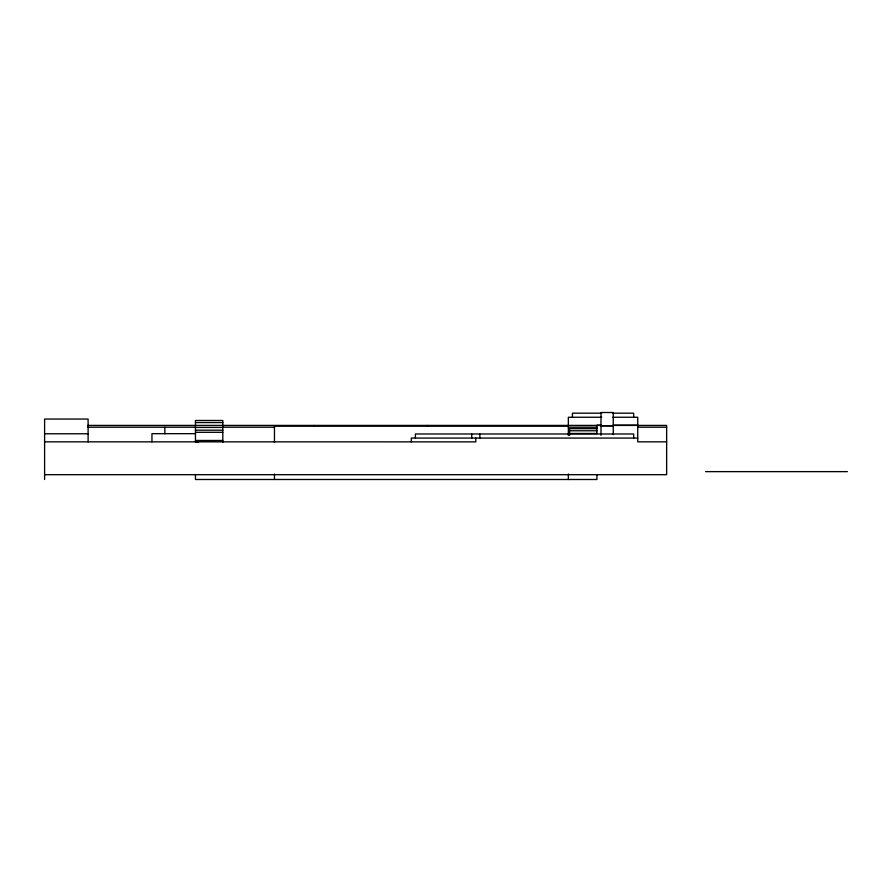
<?xml version="1.0" encoding="UTF-8"?>
<svg xmlns="http://www.w3.org/2000/svg" width="892" height="892" viewBox="0 0 892 892"><rect width="100%" height="100%" fill="white"/><g stroke="black" fill="none" stroke-linecap="round" stroke-linejoin="round"><path stroke-width="1.34" d="M601.654 413.174L572.43 413.174L572.43 417.255M612.782 413.174L633.654 413.174L633.654 417.255M601.654 417.255L568.349 417.255L568.349 425.417M612.759 417.255L637.735 417.255L637.735 441.841L666.647 441.841M195.46 422.552L222.81 422.552M600.996 425.172L596.915 425.172L596.915 433.534M613.25 425.172L637.735 425.172M87.661 425.417L601.654 425.417M612.759 425.417L666.647 425.417L666.647 474.689L44.6 474.689M87.505 427.212L195.46 427.212M223.178 427.212L274.468 427.212M568.349 427.212L596.915 427.212M637.936 427.212L666.647 427.212M195.46 427.413L222.81 427.413M596.915 428.651L569.575 428.651L569.575 435.419M195.46 430.189L222.81 430.189M569.575 430.758L596.915 430.758M195.46 432.308L222.81 432.308M569.575 433.467L596.915 433.467M44.6 433.768L88.107 433.768M195.46 433.668L151.952 433.668L151.952 441.83M637.735 438.072L411.312 438.072L411.312 441.863M195.46 440.47L222.81 440.47M44.6 441.841L475.804 441.863L475.77 438.072M705.561 471.634L847.4 471.634M195.46 441.841L198.693 441.886M633.654 438.072L633.654 433.991L415.393 433.991L415.393 438.072M613.25 434.627L613.25 412.505L600.996 412.505L600.996 435.352M596.915 474.689L596.915 479.495L195.46 479.495L195.46 474.689M568.349 435.463L568.349 426.153L274.468 426.153L274.468 442.566M568.349 473.998L568.349 479.495M479.851 433.991L479.851 438.072M471.723 433.991L471.723 438.072M427.58 425.417L427.58 426.142M314.051 425.417L314.051 426.142M274.468 473.998L274.468 479.495M222.81 442.387L222.81 420.478L195.46 420.478L195.46 441.886M164.842 427.212L164.842 433.858M88.107 441.93L88.107 419.05L44.6 419.05L44.6 479.495M613.25 425.763L600.996 425.763L613.25 425.83"/></g></svg>
